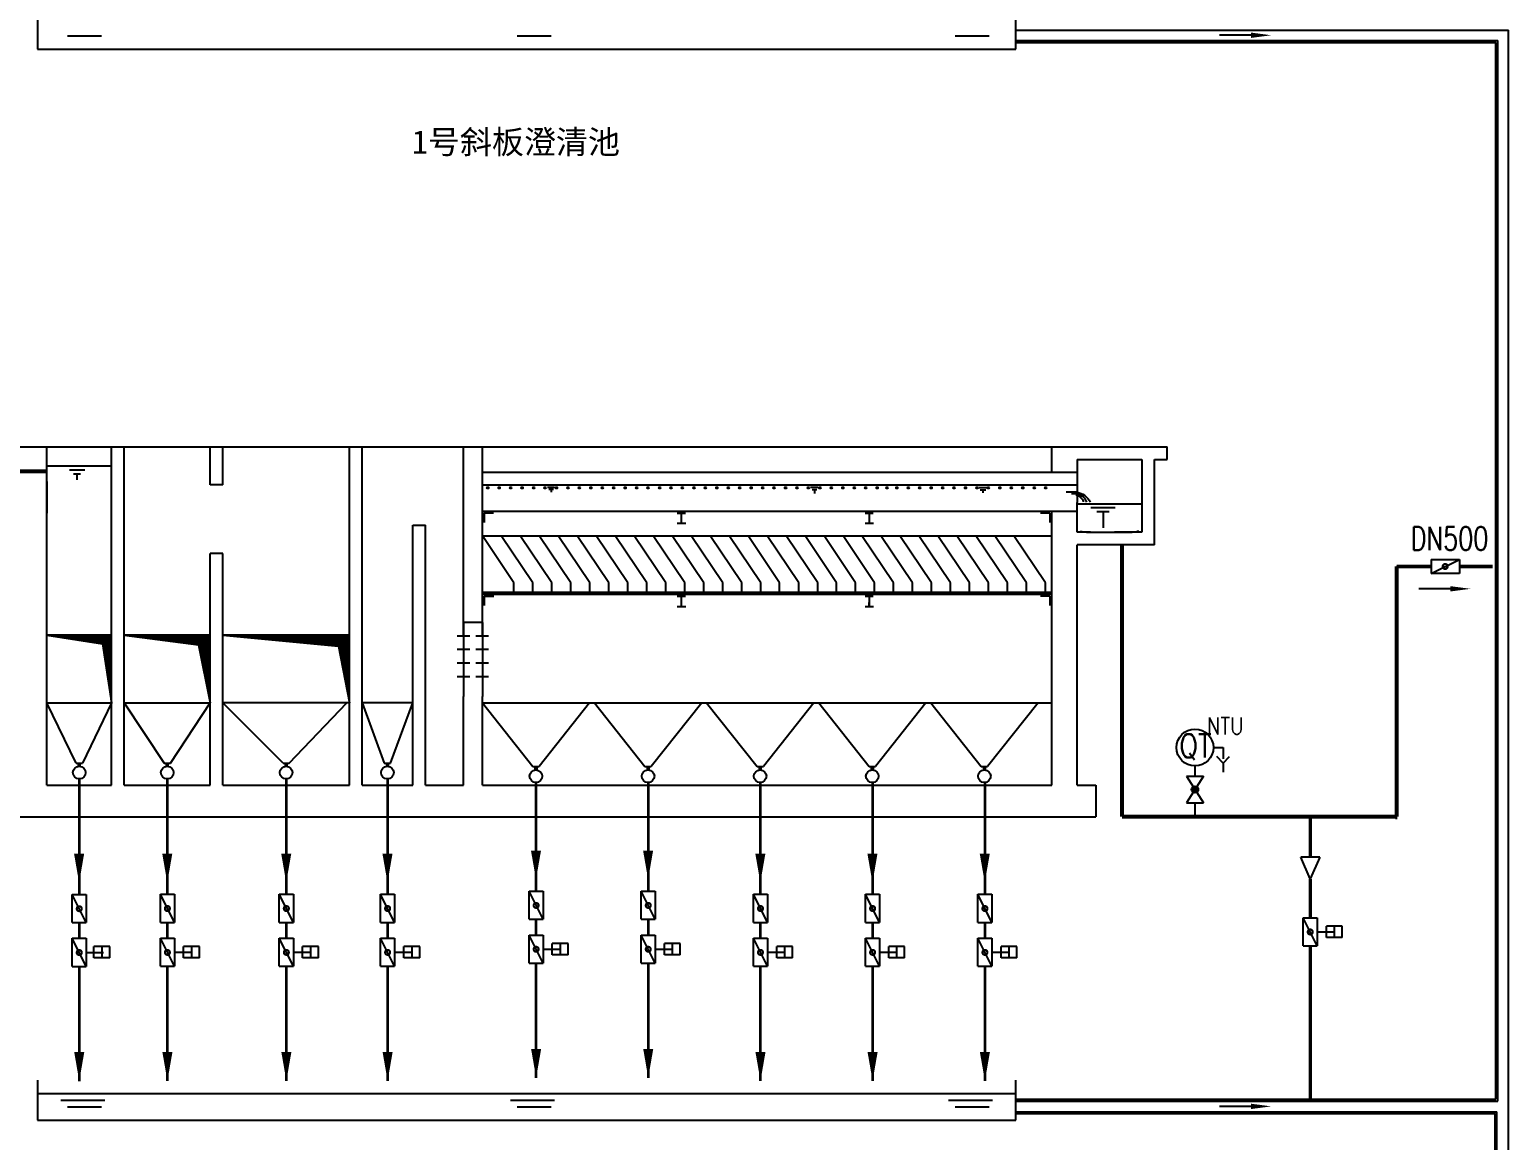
# Model space of a CAD drawing. Extents: x 4355 to 5355, y 1066 to 1761.
# Drawn here: x 4698.5 to 4919, y 1297.8 to 1463.6 of the extents above; entities that cross this region are included whole.
import ezdxf
from ezdxf.enums import TextEntityAlignment as Align

# ---------------------------------------------------------------- set-up
doc = ezdxf.new("R2010")
doc.units = 0
doc.header["$LTSCALE"] = 10
doc.header["$MEASUREMENT"] = 0
doc.linetypes.add('ZJ', pattern=[24, 10, -2, 0, -2, 10])
doc.layers.get('0').update_dxf_attribs({"linetype": 'CONTINUOUS'})
for name, color, linetype in [('1', 7, 'ZJ'), ('3', 1, 'CONTINUOUS'), ('NEW', 70, 'CONTINUOUS'), ('标准', 4, 'CONTINUOUS'), ('气动蝶阀', 7, 'CONTINUOUS'), ('生产水', 1, 'CONTINUOUS')]:
    doc.layers.add(name, color=color, linetype=linetype)
doc.styles.add('HZ', font='geditxt.shx', dxfattribs={"width": 0.7, "bigfont": 'hztxt1.shx'})
doc.styles.add('样式 3', font='', dxfattribs={"height": 3.5})
doc.styles.get('样式 3').set_extended_font_data('FangSong')
pattern_1 = [(45, (4573.004834, 1214.465903), (-0.0211870823, 0.0211870823), [])]

msp = doc.modelspace()

# ---------------------------------------------------------------- hatches: boundary and pattern name
at = {"ltscale": 8}
h = msp.add_hatch(dxfattribs=at)
h.set_pattern_fill('ANSI31', color=6, scale=0.009437, style=0)
h.set_pattern_definition(pattern_1)
h.paths.add_polyline_path([(4710.7, 1373.2), (4701.08, 1373.2), (4709.37, 1371.94), (4710.7, 1363.1)])
h = msp.add_hatch(dxfattribs=at)
h.set_pattern_fill('ANSI31', color=6, scale=0.009437, style=0)
h.set_pattern_definition(pattern_1)
h.paths.add_polyline_path([(4725.43, 1373.2), (4712.59, 1373.2), (4723.66, 1371.75), (4725.43, 1363.1)])
h = msp.add_hatch(dxfattribs=at)
h.set_pattern_fill('ANSI31', color=6, scale=0.009437, style=0)
h.set_pattern_definition([(45, (4572.061116, 1188.70239), (-0.0211870823, 0.0211870823), [])])
h.paths.add_polyline_path([(4744.58, 1371.58), (4746.19, 1363.1), (4746.19, 1373.2), (4727.31, 1373.2)])
h = msp.add_hatch(color=0)
edge = h.paths.add_edge_path()
edge.add_arc((4872.29, 1350.2), 0.5, 0, 360)

# ---------------------------------------------------------------- linework, layer by layer
at = {"color": 2}
for p, q in [((4699.66, 1466.62), (4699.66, 1460.62)), ((4845.55, 1460.62), (4845.55, 1466.62)), ((4704.14, 1462.62), (4709.19, 1462.62)), ((4771.22, 1462.62), (4776.27, 1462.62)), ((4836.54, 1462.62), (4841.59, 1462.62)), ((4699.66, 1460.62), (4845.55, 1460.62)), ((4890.89, 1340.1), (4888.07, 1340.1)), ((4889.48, 1336.85), (4888.07, 1340.1)), ((4890.89, 1340.1), (4889.48, 1336.85)), ((4699.66, 1306.84), (4699.66, 1300.84)), ((4845.55, 1300.84), (4845.55, 1306.84)), ((4699.66, 1304.84), (4845.55, 1304.84)), ((4703.14, 1303.84), (4709.69, 1303.84)), ((4770.22, 1303.84), (4776.77, 1303.84)), ((4835.54, 1303.84), (4842.09, 1303.84)), ((4704.14, 1302.84), (4709.19, 1302.84)), ((4771.22, 1302.84), (4776.27, 1302.84)), ((4836.54, 1302.84), (4841.59, 1302.84)), ((4699.66, 1300.84), (4845.55, 1300.84))]:
    msp.add_line(p, q, dxfattribs=at)
for p, q in [((4880.64, 1462.71), (4875.96, 1462.71)), ((4910.36, 1380.13), (4905.68, 1380.13)), ((4880.64, 1302.92), (4875.96, 1302.92))]:
    msp.add_line(p, q)
at = {"color": 6, "ltscale": 8}
for p, q in [((4685.98, 1401.32), (4868.12, 1401.32)), ((4685.98, 1401.32), (4868.12, 1401.32)), ((4701.08, 1350.84), (4701.08, 1401.32)), ((4710.7, 1350.84), (4710.7, 1401.32)), ((4712.59, 1350.84), (4712.59, 1401.32)), ((4725.43, 1395.66), (4725.43, 1401.32)), ((4727.31, 1395.66), (4727.31, 1401.32)), ((4746.19, 1350.84), (4746.19, 1401.32)), ((4748.08, 1350.84), (4748.08, 1401.32)), ((4763.18, 1373.2), (4763.18, 1401.32)), ((4766.01, 1373.2), (4766.01, 1401.32)), ((4850.94, 1397.55), (4850.94, 1401.32)), ((4868.12, 1399.44), (4868.12, 1401.32)), ((4701.08, 1398.49), (4710.7, 1398.49)), ((4854.72, 1399.44), (4864.35, 1399.44)), ((4854.72, 1399.44), (4854.72, 1393.02)), ((4864.35, 1399.44), (4864.35, 1388.58)), ((4866.24, 1399.44), (4868.12, 1399.44)), ((4866.24, 1386.7), (4866.24, 1399.44)), ((4701.08, 1396.13), (4701.08, 1391.41)), ((4704.42, 1397.87), (4706.7, 1397.87)), ((4705.03, 1397.26), (4706.07, 1397.26)), ((4705.55, 1397.26), (4705.55, 1396.38)), ((4766.01, 1397.55), (4854.72, 1397.55)), ((4727.31, 1395.66), (4725.43, 1395.66)), ((4766.01, 1395.66), (4854.72, 1395.66)), ((4775.71, 1395.28), (4776.79, 1395.28)), ((4775.91, 1395), (4776.64, 1395)), ((4776.27, 1395), (4776.27, 1394.57)), ((4814.93, 1395.28), (4816.05, 1395.28)), ((4815.18, 1394.93), (4815.87, 1394.93)), ((4815.53, 1394.93), (4815.53, 1394.34)), ((4840.04, 1395.26), (4841.24, 1395.26)), ((4840.23, 1394.88), (4841.09, 1394.88)), ((4840.66, 1394.88), (4840.66, 1394.44)), ((4854.72, 1394.53), (4853.08, 1394.53)), ((4854.72, 1394.3), (4853.86, 1394.3)), ((4854.72, 1394.1), (4854.53, 1394.1)), ((4854.72, 1388.58), (4854.72, 1393.02)), ((4854.72, 1392.83), (4864.35, 1392.83)), ((4856.78, 1392.24), (4860.38, 1392.24)), ((4755.63, 1350.84), (4755.63, 1389.62)), ((4755.63, 1389.62), (4757.51, 1389.62)), ((4757.51, 1350.84), (4757.51, 1389.62)), ((4766.01, 1391.7), (4854.72, 1391.7)), ((4766.27, 1391.45), (4767.69, 1391.45)), ((4766.27, 1391.45), (4766.27, 1390.03)), ((4795.05, 1389.9), (4796.34, 1389.9)), ((4795.06, 1391.42), (4796.3, 1391.42)), ((4795.67, 1391.42), (4795.67, 1390)), ((4795.69, 1389.9), (4795.69, 1390.46)), ((4823.08, 1391.42), (4824.32, 1391.42)), ((4823.08, 1389.9), (4824.37, 1389.9)), ((4823.7, 1391.42), (4823.7, 1390)), ((4850.66, 1391.42), (4849.24, 1391.42)), ((4850.66, 1391.42), (4850.66, 1390)), ((4850.94, 1350.84), (4850.94, 1391.7)), ((4857.65, 1391.64), (4859.5, 1391.64)), ((4858.58, 1391.64), (4858.58, 1389.21)), ((4770.72, 1381.03), (4766.01, 1388.02)), ((4766.01, 1388.02), (4850.94, 1388.02)), ((4773.55, 1381.03), (4768.84, 1388.02)), ((4776.38, 1381.03), (4771.67, 1388.02)), ((4779.21, 1381.03), (4774.5, 1388.02)), ((4782.04, 1381.03), (4777.33, 1388.02)), ((4784.87, 1381.03), (4780.16, 1388.02)), ((4787.71, 1381.03), (4782.99, 1388.02)), ((4790.54, 1381.03), (4785.82, 1388.02)), ((4793.37, 1381.03), (4788.66, 1388.02)), ((4793.37, 1381.03), (4788.66, 1388.02)), ((4796.2, 1381.03), (4791.49, 1388.02)), ((4799.03, 1381.03), (4794.32, 1388.02)), ((4801.86, 1381.03), (4797.15, 1388.02)), ((4804.69, 1381.03), (4799.98, 1388.02)), ((4807.52, 1381.03), (4802.81, 1388.02)), ((4810.35, 1381.03), (4805.64, 1388.02)), ((4813.19, 1381.03), (4808.47, 1388.02)), ((4816.02, 1381.03), (4811.3, 1388.02)), ((4816.02, 1381.03), (4811.3, 1388.02)), ((4818.85, 1381.03), (4814.14, 1388.02)), ((4821.68, 1381.03), (4816.97, 1388.02)), ((4824.51, 1381.03), (4819.8, 1388.02)), ((4824.51, 1381.03), (4819.8, 1388.02)), ((4827.34, 1381.03), (4822.63, 1388.02)), ((4830.17, 1381.03), (4825.46, 1388.02)), ((4833, 1381.03), (4828.29, 1388.02)), ((4835.83, 1381.03), (4831.12, 1388.02)), ((4838.67, 1381.03), (4833.95, 1388.02)), ((4841.5, 1381.03), (4836.79, 1388.02)), ((4844.33, 1381.03), (4839.62, 1388.02)), ((4844.33, 1381.03), (4839.62, 1388.02)), ((4847.16, 1381.03), (4842.45, 1388.02)), ((4849.99, 1381.03), (4845.28, 1388.02)), ((4856.72, 1388.58), (4854.72, 1388.58)), ((4855.15, 1388.69), (4855.46, 1388.69)), ((4856.13, 1388.58), (4862.93, 1388.58)), ((4864.35, 1388.58), (4860.27, 1388.58)), ((4863.92, 1388.69), (4863.6, 1388.69)), ((4725.43, 1384.34), (4725.43, 1385.38)), ((4727.31, 1385.38), (4725.43, 1385.38)), ((4727.31, 1363.1), (4727.31, 1385.38)), ((4854.72, 1350.84), (4854.72, 1386.7)), ((4866.24, 1386.7), (4854.72, 1386.7)), ((4725.43, 1363.1), (4725.43, 1384.34)), ((4766.01, 1379.62), (4766.01, 1381.03)), ((4770.72, 1379.62), (4770.72, 1381.03)), ((4773.55, 1379.62), (4773.55, 1381.03)), ((4776.38, 1379.62), (4776.38, 1381.03)), ((4779.21, 1379.62), (4779.21, 1381.03)), ((4782.04, 1379.62), (4782.04, 1381.03)), ((4784.87, 1379.62), (4784.87, 1381.03)), ((4787.71, 1379.62), (4787.71, 1381.03)), ((4790.54, 1379.62), (4790.54, 1381.03)), ((4793.37, 1379.62), (4793.37, 1381.03)), ((4793.37, 1379.62), (4793.37, 1381.03)), ((4796.2, 1379.62), (4796.2, 1381.03)), ((4799.03, 1379.62), (4799.03, 1381.03)), ((4801.86, 1379.62), (4801.86, 1381.03)), ((4804.69, 1379.62), (4804.69, 1381.03)), ((4807.52, 1379.62), (4807.52, 1381.03)), ((4810.35, 1379.62), (4810.35, 1381.03)), ((4813.19, 1379.62), (4813.19, 1381.03)), ((4816.02, 1379.62), (4816.02, 1381.03)), ((4816.02, 1379.62), (4816.02, 1381.03)), ((4818.85, 1379.62), (4818.85, 1381.03)), ((4821.68, 1379.62), (4821.68, 1381.03)), ((4824.51, 1379.62), (4824.51, 1381.03)), ((4824.51, 1379.62), (4824.51, 1381.03)), ((4827.34, 1379.62), (4827.34, 1381.03)), ((4830.17, 1379.62), (4830.17, 1381.03)), ((4833, 1379.62), (4833, 1381.03)), ((4835.83, 1379.62), (4835.83, 1381.03)), ((4838.67, 1379.62), (4838.67, 1381.03)), ((4841.5, 1379.62), (4841.5, 1381.03)), ((4844.33, 1379.62), (4844.33, 1381.03)), ((4844.33, 1379.62), (4844.33, 1381.03)), ((4847.16, 1379.62), (4847.16, 1381.03)), ((4849.99, 1379.62), (4849.99, 1381.03)), ((4766.01, 1379.62), (4850.94, 1379.62)), ((4766.01, 1379.34), (4850.94, 1379.34)), ((4766.29, 1379.03), (4767.71, 1379.03)), ((4766.29, 1379.03), (4766.29, 1377.62)), ((4795.06, 1379.03), (4796.3, 1379.03)), ((4795.67, 1379.03), (4795.67, 1377.62)), ((4823.08, 1379.03), (4824.32, 1379.03)), ((4823.7, 1379.03), (4823.7, 1377.62)), ((4850.66, 1379.03), (4849.24, 1379.03)), ((4850.66, 1379.03), (4850.66, 1377.62)), ((4795.05, 1377.51), (4796.34, 1377.51)), ((4795.69, 1377.51), (4795.69, 1378.08)), ((4823.08, 1377.51), (4824.37, 1377.51)), ((4823.72, 1377.51), (4823.72, 1378.08)), ((4763.18, 1375.09), (4763.18, 1364.05)), ((4766.01, 1375.09), (4763.18, 1375.09)), ((4766.01, 1375.09), (4766.01, 1364.05)), ((4701.08, 1373.2), (4709.37, 1371.94)), ((4710.7, 1373.2), (4701.08, 1373.2)), ((4709.37, 1371.94), (4710.7, 1363.1)), ((4725.43, 1373.2), (4712.59, 1373.2)), ((4712.59, 1373.2), (4723.66, 1371.75)), ((4746.19, 1373.2), (4727.31, 1373.2)), ((4727.31, 1373.2), (4744.58, 1371.58)), ((4728.58, 1373.2), (4730.41, 1373.2)), ((4764.12, 1373.07), (4762.23, 1373.07)), ((4766.95, 1373.07), (4765.06, 1373.07)), ((4723.66, 1371.75), (4725.43, 1363.1)), ((4744.58, 1371.58), (4746.19, 1363.1)), ((4764.12, 1371.06), (4762.23, 1371.06)), ((4766.95, 1371.06), (4765.06, 1371.06)), ((4764.12, 1369.04), (4762.23, 1369.04)), ((4766.95, 1369.04), (4765.06, 1369.04)), ((4764.12, 1367.02), (4762.23, 1367.02)), ((4766.95, 1367.02), (4765.06, 1367.02)), ((4705.42, 1354.14), (4701.08, 1363.1)), ((4701.08, 1363.1), (4710.7, 1363.1)), ((4710.7, 1363.1), (4706.36, 1354.14)), ((4712.59, 1363.1), (4718.54, 1354.14)), ((4712.59, 1363.1), (4725.43, 1363.1)), ((4719.48, 1354.14), (4725.43, 1363.1)), ((4725.43, 1350.84), (4725.43, 1363.1)), ((4746.19, 1363.1), (4727.31, 1363.1)), ((4736.28, 1354.14), (4727.31, 1363.1)), ((4727.31, 1350.84), (4727.31, 1363.1)), ((4737.22, 1354.14), (4745.78, 1363.1)), ((4755.63, 1363.1), (4748.08, 1363.1)), ((4748.08, 1363.1), (4751.38, 1354.14)), ((4752.32, 1354.14), (4755.63, 1363.1)), ((4763.18, 1350.84), (4763.18, 1364.05)), ((4766.01, 1350.84), (4766.01, 1364.05)), ((4766.01, 1363.1), (4782.99, 1363.1)), ((4766.01, 1363.1), (4770.01, 1363.1)), ((4766.01, 1363.1), (4770.01, 1363.1)), ((4766.01, 1363.1), (4773.53, 1353.6)), ((4782.01, 1363.1), (4774.48, 1353.6)), ((4782.73, 1363.1), (4790.26, 1353.6)), ((4782.99, 1363.1), (4850.94, 1363.1)), ((4798.73, 1363.1), (4791.2, 1353.6)), ((4799.45, 1363.1), (4806.98, 1353.6)), ((4815.45, 1363.1), (4807.92, 1353.6)), ((4816.17, 1363.1), (4823.7, 1353.6)), ((4832.17, 1363.1), (4824.64, 1353.6)), ((4832.89, 1363.1), (4840.42, 1353.6)), ((4848.89, 1363.1), (4841.36, 1353.6)), ((4705.42, 1354.14), (4706.36, 1354.14)), ((4718.54, 1354.14), (4719.48, 1354.14)), ((4736.28, 1354.14), (4737.22, 1354.14)), ((4751.38, 1354.14), (4752.32, 1354.14)), ((4773.53, 1353.6), (4774.48, 1353.6)), ((4790.26, 1353.6), (4791.2, 1353.6)), ((4806.98, 1353.6), (4807.92, 1353.6)), ((4823.7, 1353.6), (4824.64, 1353.6)), ((4840.42, 1353.6), (4841.36, 1353.6)), ((4701.08, 1350.84), (4710.7, 1350.84)), ((4712.59, 1350.84), (4725.43, 1350.84)), ((4727.31, 1350.84), (4746.19, 1350.84)), ((4748.08, 1350.84), (4755.63, 1350.84)), ((4757.51, 1350.84), (4763.18, 1350.84)), ((4766.01, 1350.84), (4850.94, 1350.84)), ((4854.72, 1350.84), (4857.52, 1350.84)), ((4857.52, 1350.84), (4857.52, 1346.12)), ((4692.59, 1346.12), (4799.98, 1346.12)), ((4799.98, 1346.12), (4857.52, 1346.12))]:
    msp.add_line(p, q, dxfattribs=at)
at = {"color": 7}
for p, q in [((4907.54, 1382.41), (4911.74, 1384.51)), ((4907.54, 1384.51), (4907.54, 1382.41)), ((4907.54, 1384.51), (4907.54, 1382.41)), ((4911.74, 1384.51), (4911.74, 1382.41)), ((4706.94, 1330.34), (4704.84, 1334.54)), ((4704.84, 1334.54), (4706.94, 1334.54)), ((4720.09, 1330.36), (4717.99, 1334.56)), ((4717.99, 1334.56), (4720.09, 1334.56)), ((4737.83, 1330.36), (4735.73, 1334.56)), ((4735.73, 1334.56), (4737.83, 1334.56)), ((4752.93, 1330.36), (4750.83, 1334.56)), ((4750.83, 1334.56), (4752.93, 1334.56)), ((4775.08, 1330.83), (4772.98, 1335.03)), ((4772.98, 1335.03), (4775.08, 1335.03)), ((4791.8, 1330.83), (4789.7, 1335.03)), ((4789.7, 1335.03), (4791.8, 1335.03)), ((4808.54, 1330.36), (4806.44, 1334.56)), ((4806.44, 1334.56), (4808.54, 1334.56)), ((4825.26, 1330.36), (4823.16, 1334.56)), ((4823.16, 1334.56), (4825.26, 1334.56)), ((4842.01, 1330.36), (4839.91, 1334.56)), ((4839.91, 1334.56), (4842.01, 1334.56)), ((4704.84, 1330.34), (4706.94, 1330.34)), ((4704.84, 1330.34), (4706.94, 1330.34)), ((4717.99, 1330.36), (4720.09, 1330.36)), ((4717.99, 1330.36), (4720.09, 1330.36)), ((4735.73, 1330.36), (4737.83, 1330.36)), ((4735.73, 1330.36), (4737.83, 1330.36)), ((4750.83, 1330.36), (4752.93, 1330.36)), ((4750.83, 1330.36), (4752.93, 1330.36)), ((4772.98, 1330.83), (4775.08, 1330.83)), ((4772.98, 1330.83), (4775.08, 1330.83)), ((4789.7, 1330.83), (4791.8, 1330.83)), ((4789.7, 1330.83), (4791.8, 1330.83)), ((4806.44, 1330.36), (4808.54, 1330.36)), ((4806.44, 1330.36), (4808.54, 1330.36)), ((4823.16, 1330.36), (4825.26, 1330.36)), ((4823.16, 1330.36), (4825.26, 1330.36)), ((4839.91, 1330.36), (4842.01, 1330.36)), ((4839.91, 1330.36), (4842.01, 1330.36)), ((4890.53, 1326.86), (4888.43, 1331.06)), ((4888.43, 1331.06), (4890.53, 1331.06)), ((4706.94, 1323.79), (4704.84, 1327.99)), ((4704.84, 1327.99), (4706.94, 1327.99)), ((4720.09, 1323.82), (4717.99, 1328.02)), ((4717.99, 1328.02), (4720.09, 1328.02)), ((4737.83, 1323.82), (4735.73, 1328.02)), ((4735.73, 1328.02), (4737.83, 1328.02)), ((4752.93, 1323.82), (4750.83, 1328.02)), ((4750.83, 1328.02), (4752.93, 1328.02)), ((4775.08, 1324.29), (4772.98, 1328.48)), ((4772.98, 1328.48), (4775.08, 1328.48)), ((4791.8, 1324.29), (4789.7, 1328.48)), ((4789.7, 1328.48), (4791.8, 1328.48)), ((4808.54, 1323.82), (4806.44, 1328.02)), ((4806.44, 1328.02), (4808.54, 1328.02)), ((4825.26, 1323.82), (4823.16, 1328.02)), ((4823.16, 1328.02), (4825.26, 1328.02)), ((4842.01, 1323.82), (4839.91, 1328.02)), ((4839.91, 1328.02), (4842.01, 1328.02)), ((4888.43, 1326.86), (4890.53, 1326.86)), ((4888.43, 1326.86), (4890.53, 1326.86)), ((4704.84, 1323.79), (4706.94, 1323.79)), ((4704.84, 1323.79), (4706.94, 1323.79)), ((4717.99, 1323.82), (4720.09, 1323.82)), ((4717.99, 1323.82), (4720.09, 1323.82)), ((4735.73, 1323.82), (4737.83, 1323.82)), ((4735.73, 1323.82), (4737.83, 1323.82)), ((4750.83, 1323.82), (4752.93, 1323.82)), ((4750.83, 1323.82), (4752.93, 1323.82)), ((4772.98, 1324.29), (4775.08, 1324.29)), ((4772.98, 1324.29), (4775.08, 1324.29)), ((4789.7, 1324.29), (4791.8, 1324.29)), ((4789.7, 1324.29), (4791.8, 1324.29)), ((4806.44, 1323.82), (4808.54, 1323.82)), ((4806.44, 1323.82), (4808.54, 1323.82)), ((4823.16, 1323.82), (4825.26, 1323.82)), ((4823.16, 1323.82), (4825.26, 1323.82)), ((4839.91, 1323.82), (4842.01, 1323.82)), ((4839.91, 1323.82), (4842.01, 1323.82))]:
    msp.add_line(p, q, dxfattribs=at)
at = {"color": 0}
for p, q in [((4871.04, 1352.2), (4873.54, 1348.2)), ((4871.04, 1352.2), (4873.54, 1352.2)), ((4872.29, 1353.7), (4872.29, 1352.2)), ((4871.04, 1348.2), (4873.54, 1348.2)), ((4872.29, 1348.2), (4872.29, 1346.12))]:
    msp.add_line(p, q, dxfattribs=at)
at = {"color": 6, "ltscale": 8, "const_width": 0.566}
for points in [[(4705.89, 1353.67), (4705.89, 1354.14)], [(4719.01, 1353.67), (4719.01, 1354.14)], [(4736.75, 1353.67), (4736.75, 1354.14)], [(4751.85, 1353.67), (4751.85, 1354.14)], [(4774.01, 1353.12), (4774.01, 1353.6)], [(4790.73, 1353.12), (4790.73, 1353.6)], [(4807.45, 1353.12), (4807.45, 1353.6)], [(4824.17, 1353.12), (4824.17, 1353.6)], [(4840.89, 1353.12), (4840.89, 1353.6)]]:
    msp.add_lwpolyline(points, dxfattribs=at)
at = {"color": 2}
for points, const_width in [([(4705.89, 1351.78), (4705.89, 1334.54)], 0.4), ([(4719.04, 1351.78), (4719.04, 1334.56)], 0.4), ([(4736.78, 1351.78), (4736.78, 1334.56)], 0.4), ([(4751.88, 1351.78), (4751.88, 1334.56)], 0.4), ([(4774.03, 1351.24), (4774.03, 1335.03)], 0.4), ([(4790.75, 1351.24), (4790.75, 1335.03)], 0.4), ([(4807.49, 1351.24), (4807.49, 1334.56)], 0.4), ([(4824.21, 1351.24), (4824.21, 1334.56)], 0.4), ([(4840.96, 1351.24), (4840.96, 1334.56)], 0.4), ([(4889.48, 1346.12), (4889.48, 1340.1)], 0.5), ([(4889.48, 1336.85), (4889.48, 1331.06)], 0.5), ([(4705.89, 1330.34), (4705.89, 1327.99)], 0.4), ([(4719.04, 1330.36), (4719.04, 1328.02)], 0.4), ([(4736.78, 1330.36), (4736.78, 1328.02)], 0.4), ([(4751.88, 1330.36), (4751.88, 1328.02)], 0.4), ([(4774.03, 1330.83), (4774.03, 1328.48)], 0.4), ([(4790.75, 1330.83), (4790.75, 1328.48)], 0.4), ([(4807.49, 1330.36), (4807.49, 1328.02)], 0.4), ([(4824.21, 1330.36), (4824.21, 1328.02)], 0.4), ([(4840.96, 1330.36), (4840.96, 1328.02)], 0.4), ([(4889.48, 1326.86), (4889.48, 1304.09)], 0.5), ([(4705.89, 1323.79), (4705.89, 1306.68)], 0.4), ([(4719.04, 1323.82), (4719.04, 1306.71)], 0.4), ([(4736.78, 1323.82), (4736.78, 1306.71)], 0.4), ([(4751.88, 1323.82), (4751.88, 1306.71)], 0.4), ([(4774.03, 1324.29), (4774.03, 1307.17)], 0.4), ([(4790.75, 1324.29), (4790.75, 1307.17)], 0.4), ([(4807.49, 1323.82), (4807.49, 1306.71)], 0.4), ([(4824.21, 1323.82), (4824.21, 1306.71)], 0.4), ([(4840.96, 1323.82), (4840.96, 1306.71)], 0.4)]:
    msp.add_lwpolyline(points, dxfattribs=dict(at, const_width=const_width))
at = {"color": 6, "ltscale": 8}
for centre, radius in [((4766.82, 1395.19), 0.118), ((4768.52, 1395.19), 0.118), ((4770.23, 1395.19), 0.118), ((4771.94, 1395.19), 0.118), ((4773.65, 1395.19), 0.118), ((4775.36, 1395.19), 0.118), ((4777.07, 1395.19), 0.118), ((4778.77, 1395.19), 0.118), ((4780.48, 1395.19), 0.118), ((4782.19, 1395.19), 0.118), ((4783.9, 1395.19), 0.118), ((4785.61, 1395.19), 0.118), ((4787.31, 1395.19), 0.118), ((4789.02, 1395.19), 0.118), ((4790.73, 1395.19), 0.118), ((4792.44, 1395.19), 0.118), ((4794.15, 1395.19), 0.118), ((4795.85, 1395.19), 0.118), ((4797.56, 1395.19), 0.118), ((4799.27, 1395.19), 0.118), ((4800.98, 1395.19), 0.118), ((4802.69, 1395.19), 0.118), ((4804.4, 1395.19), 0.118), ((4806.1, 1395.19), 0.118), ((4807.81, 1395.19), 0.118), ((4809.52, 1395.19), 0.118), ((4811.23, 1395.19), 0.118), ((4812.94, 1395.19), 0.118), ((4814.64, 1395.19), 0.118), ((4816.35, 1395.19), 0.118), ((4818.06, 1395.19), 0.118), ((4819.77, 1395.19), 0.118), ((4821.48, 1395.19), 0.118), ((4823.18, 1395.19), 0.118), ((4824.89, 1395.19), 0.118), ((4826.37, 1395.19), 0.118), ((4827.82, 1395.19), 0.118), ((4829.53, 1395.19), 0.118), ((4831.23, 1395.19), 0.118), ((4832.94, 1395.19), 0.118), ((4834.65, 1395.19), 0.118), ((4836.36, 1395.19), 0.118), ((4838.07, 1395.19), 0.118), ((4839.78, 1395.19), 0.118), ((4841.48, 1395.19), 0.118), ((4843.19, 1395.19), 0.118), ((4844.9, 1395.19), 0.118), ((4846.61, 1395.19), 0.118), ((4848.32, 1395.19), 0.118), ((4850.02, 1395.19), 0.118), ((4705.89, 1352.72), 0.944), ((4719.01, 1352.72), 0.944), ((4736.75, 1352.72), 0.944), ((4751.85, 1352.72), 0.944), ((4773.99, 1352.18), 0.944), ((4790.72, 1352.18), 0.944), ((4807.44, 1352.18), 0.944), ((4824.16, 1352.18), 0.944), ((4840.88, 1352.18), 0.944)]:
    msp.add_circle(centre, radius, dxfattribs=at)
at = {"color": 0}
for centre, radius in [((4872.29, 1356.45), 2.75), ((4872.29, 1350.2), 0.5)]:
    msp.add_circle(centre, radius, dxfattribs=at)
at = {"color": 6, "ltscale": 8}
for points, knots in [([(4854.72, 1394.53), (4855.11, 1394.42), (4855.95, 1394.17), (4856.44, 1393.46), (4856.68, 1393.06)], [0, 0, 0, 0, 1.275192, 2.685398, 2.685398, 2.685398, 2.685398]), ([(4854.72, 1394.3), (4855.06, 1394.16), (4855.69, 1393.92), (4856.01, 1393.35), (4856.13, 1393.08)], [0, 0, 0, 0, 1.1445, 2.050031, 2.050031, 2.050031, 2.050031]), ([(4854.72, 1394.1), (4854.99, 1393.95), (4855.43, 1393.71), (4855.58, 1393.27), (4855.63, 1393.1)], [0, 0, 0, 0, 0.947344, 1.492038, 1.492038, 1.492038, 1.492038])]:
    msp.add_open_spline(points, degree=3, knots=knots, dxfattribs=at)
at = {"layer": '1', "color": 7}
for p, q in [((4907.54, 1384.51), (4911.74, 1384.51)), ((4911.74, 1382.41), (4907.54, 1382.41)), ((4704.84, 1330.34), (4704.84, 1334.54)), ((4706.94, 1334.54), (4706.94, 1330.34)), ((4717.99, 1330.36), (4717.99, 1334.56)), ((4720.09, 1334.56), (4720.09, 1330.36)), ((4735.73, 1330.36), (4735.73, 1334.56)), ((4737.83, 1334.56), (4737.83, 1330.36)), ((4750.83, 1330.36), (4750.83, 1334.56)), ((4752.93, 1334.56), (4752.93, 1330.36)), ((4772.98, 1330.83), (4772.98, 1335.03)), ((4775.08, 1335.03), (4775.08, 1330.83)), ((4789.7, 1330.83), (4789.7, 1335.03)), ((4791.8, 1335.03), (4791.8, 1330.83)), ((4806.44, 1330.36), (4806.44, 1334.56)), ((4808.54, 1334.56), (4808.54, 1330.36)), ((4823.16, 1330.36), (4823.16, 1334.56)), ((4825.26, 1334.56), (4825.26, 1330.36)), ((4839.91, 1330.36), (4839.91, 1334.56)), ((4842.01, 1334.56), (4842.01, 1330.36)), ((4888.43, 1326.86), (4888.43, 1331.06)), ((4890.53, 1331.06), (4890.53, 1326.86)), ((4704.84, 1323.79), (4704.84, 1327.99)), ((4706.94, 1327.99), (4706.94, 1323.79)), ((4717.99, 1323.82), (4717.99, 1328.02)), ((4720.09, 1328.02), (4720.09, 1323.82)), ((4735.73, 1323.82), (4735.73, 1328.02)), ((4737.83, 1328.02), (4737.83, 1323.82)), ((4750.83, 1323.82), (4750.83, 1328.02)), ((4752.93, 1328.02), (4752.93, 1323.82)), ((4772.98, 1324.29), (4772.98, 1328.48)), ((4775.08, 1328.48), (4775.08, 1324.29)), ((4789.7, 1324.29), (4789.7, 1328.48)), ((4791.8, 1328.48), (4791.8, 1324.29)), ((4806.44, 1323.82), (4806.44, 1328.02)), ((4808.54, 1328.02), (4808.54, 1323.82)), ((4823.16, 1323.82), (4823.16, 1328.02)), ((4825.26, 1328.02), (4825.26, 1323.82)), ((4839.91, 1323.82), (4839.91, 1328.02)), ((4842.01, 1328.02), (4842.01, 1323.82))]:
    msp.add_line(p, q, dxfattribs=at)
at = {"layer": '1', "color": 0}
for p, q in [((4875.07, 1356.48), (4876.5, 1356.48)), ((4876.5, 1356.48), (4876.5, 1354.76)), ((4876.5, 1354.13), (4875.54, 1355.09)), ((4876.5, 1354.13), (4877.46, 1355.09)), ((4873.54, 1352.2), (4871.04, 1348.2)), ((4876.5, 1354.13), (4876.5, 1352.8))]:
    msp.add_line(p, q, dxfattribs=at)
at = {"layer": '1', "color": 7, "const_width": 0.729}
for points in [[(4909.45, 1383.46, 1), (4909.77, 1383.46, 1)], [(4705.89, 1332.25, 1), (4705.89, 1332.57, 1)], [(4719.04, 1332.27, 1), (4719.04, 1332.6, 1)], [(4736.78, 1332.27, 1), (4736.78, 1332.6, 1)], [(4751.88, 1332.27, 1), (4751.88, 1332.6, 1)], [(4774.03, 1332.74, 1), (4774.03, 1333.06, 1)], [(4790.75, 1332.74, 1), (4790.75, 1333.06, 1)], [(4807.49, 1332.27, 1), (4807.49, 1332.6, 1)], [(4824.21, 1332.27, 1), (4824.21, 1332.6, 1)], [(4840.96, 1332.27, 1), (4840.96, 1332.6, 1)], [(4889.48, 1328.77, 1), (4889.48, 1329.1, 1)], [(4705.89, 1325.7, 1), (4705.89, 1326.03, 1)], [(4719.04, 1325.73, 1), (4719.04, 1326.05, 1)], [(4736.78, 1325.73, 1), (4736.78, 1326.05, 1)], [(4751.88, 1325.73, 1), (4751.88, 1326.05, 1)], [(4774.03, 1326.2, 1), (4774.03, 1326.52, 1)], [(4790.75, 1326.2, 1), (4790.75, 1326.52, 1)], [(4807.49, 1325.73, 1), (4807.49, 1326.05, 1)], [(4824.21, 1325.73, 1), (4824.21, 1326.05, 1)], [(4840.96, 1325.73, 1), (4840.96, 1326.05, 1)]]:
    msp.add_lwpolyline(points, format="xyb", close=True, dxfattribs=at)
at = {"layer": '3'}
for p, q in [((4902.37, 1346.12), (4902.37, 1383.46)), ((4902.37, 1383.46), (4907.54, 1383.46)), ((4902.37, 1345.79), (4902.37, 1364.43))]:
    msp.add_line(p, q, dxfattribs=at)
at = {"layer": '3', "color": 2}
for points in [[(4705.87, 1336.27, 0, 1.5, 0), (4705.87, 1340.6, 1.5, 1.5, 0)], [(4719.02, 1336.3, 0, 1.5, 0), (4719.02, 1340.62, 1.5, 1.5, 0)], [(4736.76, 1336.3, 0, 1.5, 0), (4736.76, 1340.62, 1.5, 1.5, 0)], [(4751.86, 1336.3, 0, 1.5, 0), (4751.86, 1340.62, 1.5, 1.5, 0)], [(4774.01, 1336.77, 0, 1.5, 0), (4774.01, 1341.09, 1.5, 1.5, 0)], [(4790.73, 1336.77, 0, 1.5, 0), (4790.73, 1341.09, 1.5, 1.5, 0)], [(4807.47, 1336.3, 0, 1.5, 0), (4807.47, 1340.62, 1.5, 1.5, 0)], [(4824.19, 1336.3, 0, 1.5, 0), (4824.19, 1340.62, 1.5, 1.5, 0)], [(4840.94, 1336.3, 0, 1.5, 0), (4840.94, 1340.62, 1.5, 1.5, 0)], [(4705.89, 1306.68, 0, 1.5, 0), (4705.89, 1311.01, 1.5, 1.5, 0)], [(4719.04, 1306.71, 0, 1.5, 0), (4719.04, 1311.03, 1.5, 1.5, 0)], [(4736.78, 1306.71, 0, 1.5, 0), (4736.78, 1311.03, 1.5, 1.5, 0)], [(4751.88, 1306.71, 0, 1.5, 0), (4751.88, 1311.03, 1.5, 1.5, 0)], [(4774.03, 1307.17, 0, 1.5, 0), (4774.03, 1311.5, 1.5, 1.5, 0)], [(4790.75, 1307.17, 0, 1.5, 0), (4790.75, 1311.5, 1.5, 1.5, 0)], [(4807.49, 1306.71, 0, 1.5, 0), (4807.49, 1311.03, 1.5, 1.5, 0)], [(4824.21, 1306.71, 0, 1.5, 0), (4824.21, 1311.03, 1.5, 1.5, 0)], [(4840.96, 1306.71, 0, 1.5, 0), (4840.96, 1311.03, 1.5, 1.5, 0)]]:
    msp.add_lwpolyline(points, format="xyseb", dxfattribs=at)
at = {"layer": 'NEW', "color": 7, "ltscale": 100}
for points in [[(4880.64, 1462.71, 0.798, 0, 0), (4883.67, 1462.71, 0, 0, 0)], [(4910.36, 1380.13, 0.798, 0, 0), (4913.39, 1380.13, 0, 0, 0)], [(4880.64, 1302.92, 0.798, 0, 0), (4883.67, 1302.92, 0, 0, 0)]]:
    msp.add_lwpolyline(points, format="xyseb", dxfattribs=at)
at = {"layer": '气动蝶阀', "color": 7}
for p, q in [((4890.53, 1328.96), (4893.12, 1328.96)), ((4894.26, 1329.79), (4891.9, 1329.79)), ((4891.9, 1328.13), (4891.9, 1329.79)), ((4894.26, 1328.13), (4891.9, 1328.13)), ((4893.12, 1328.13), (4893.12, 1329.79)), ((4894.26, 1328.13), (4894.26, 1329.79)), ((4706.94, 1325.89), (4709.53, 1325.89)), ((4710.46, 1326.75), (4708.09, 1326.75)), ((4708.09, 1325.09), (4708.09, 1326.75)), ((4709.31, 1325.09), (4709.31, 1326.75)), ((4710.46, 1325.09), (4710.46, 1326.75)), ((4720.09, 1325.92), (4722.68, 1325.92)), ((4723.82, 1326.75), (4721.45, 1326.75)), ((4721.45, 1325.09), (4721.45, 1326.75)), ((4722.68, 1325.09), (4722.68, 1326.75)), ((4723.82, 1325.09), (4723.82, 1326.75)), ((4737.83, 1325.92), (4740.42, 1325.92)), ((4741.57, 1326.75), (4739.2, 1326.75)), ((4739.2, 1325.09), (4739.2, 1326.75)), ((4740.42, 1325.09), (4740.42, 1326.75)), ((4741.57, 1325.09), (4741.57, 1326.75)), ((4752.93, 1325.92), (4755.52, 1325.92)), ((4756.67, 1326.75), (4754.3, 1326.75)), ((4754.3, 1325.09), (4754.3, 1326.75)), ((4755.52, 1325.09), (4755.52, 1326.75)), ((4756.67, 1325.09), (4756.67, 1326.75)), ((4775.08, 1326.38), (4777.66, 1326.38)), ((4778.81, 1327.22), (4776.44, 1327.22)), ((4776.44, 1325.55), (4776.44, 1327.22)), ((4778.81, 1325.55), (4776.44, 1325.55)), ((4777.66, 1325.55), (4777.66, 1327.22)), ((4778.81, 1325.55), (4778.81, 1327.22)), ((4791.8, 1326.38), (4794.38, 1326.38)), ((4795.53, 1327.22), (4793.16, 1327.22)), ((4793.16, 1325.55), (4793.16, 1327.22)), ((4795.53, 1325.55), (4793.16, 1325.55)), ((4794.38, 1325.55), (4794.38, 1327.22)), ((4795.53, 1325.55), (4795.53, 1327.22)), ((4808.54, 1325.92), (4811.13, 1325.92)), ((4812.28, 1326.75), (4809.91, 1326.75)), ((4809.91, 1325.09), (4809.91, 1326.75)), ((4811.13, 1325.09), (4811.13, 1326.75)), ((4812.28, 1325.09), (4812.28, 1326.75)), ((4825.26, 1325.92), (4827.84, 1325.92)), ((4828.99, 1326.75), (4826.62, 1326.75)), ((4826.62, 1325.09), (4826.62, 1326.75)), ((4827.84, 1325.09), (4827.84, 1326.75)), ((4828.99, 1325.09), (4828.99, 1326.75)), ((4842.01, 1325.92), (4844.59, 1325.92)), ((4845.74, 1326.75), (4843.37, 1326.75)), ((4843.37, 1325.09), (4843.37, 1326.75)), ((4844.59, 1325.09), (4844.59, 1326.75)), ((4845.74, 1325.09), (4845.74, 1326.75)), ((4710.46, 1325.09), (4708.09, 1325.09)), ((4723.82, 1325.09), (4721.45, 1325.09)), ((4741.57, 1325.09), (4739.2, 1325.09)), ((4756.67, 1325.09), (4754.3, 1325.09)), ((4812.28, 1325.09), (4809.91, 1325.09)), ((4828.99, 1325.09), (4826.62, 1325.09)), ((4845.74, 1325.09), (4843.37, 1325.09))]:
    msp.add_line(p, q, dxfattribs=at)
at = {"layer": '生产水'}
for p, q in [((4845.55, 1463.49), (4919.04, 1463.49)), ((4919.04, 1292.12), (4919.04, 1463.49)), ((4845.55, 1461.91), (4917.45, 1461.91)), ((4845.55, 1461.63), (4917.18, 1461.63)), ((4917.18, 1303.98), (4917.18, 1461.63)), ((4917.45, 1303.71), (4917.45, 1461.91)), ((4845.55, 1303.98), (4917.18, 1303.98)), ((4845.55, 1303.71), (4917.45, 1303.71)), ((4845.55, 1302.12), (4917.32, 1302.12)), ((4845.55, 1301.84), (4917.04, 1301.84)), ((4917.04, 1291.84), (4917.04, 1301.84)), ((4917.32, 1292.12), (4917.32, 1302.12))]:
    msp.add_line(p, q, dxfattribs=at)
at = {"layer": '生产水', "color": 3, "const_width": 0.59}
for points in [[(4701.08, 1397.65), (4682.68, 1397.65)], [(4861.4, 1386.7), (4861.4, 1346.12)], [(4902.37, 1383.46), (4902.37, 1346.12)], [(4902.37, 1383.46), (4907.54, 1383.46)], [(4911.74, 1383.46), (4916.7, 1383.46)], [(4861.4, 1346.12), (4902.37, 1346.12)]]:
    msp.add_lwpolyline(points, dxfattribs=at)

# ---------------------------------------------------------------- texts
at = {"style": '样式 3'}
msp.add_text('1号斜板澄清池', height=3.5, dxfattribs=at).set_placement((4771.02, 1446.79), align=Align.MIDDLE_CENTER)
at = {"ltscale": 2, "style": 'HZ', "width": 0.85}
for s, height, p in [('NTU', 2.5, (4876.81, 1359.66)), ('QT', 3.5, (4872.37, 1356.7))]:
    msp.add_text(s, height=height, dxfattribs=at).set_placement(p, align=Align.MIDDLE_CENTER)
at = {"layer": '标准', "color": 2, "style": 'HZ', "width": 0.75}
msp.add_text('DN500', height=3.5, dxfattribs=at).set_placement((4904.46, 1385.9))

doc.saveas('drawing.dxf')
